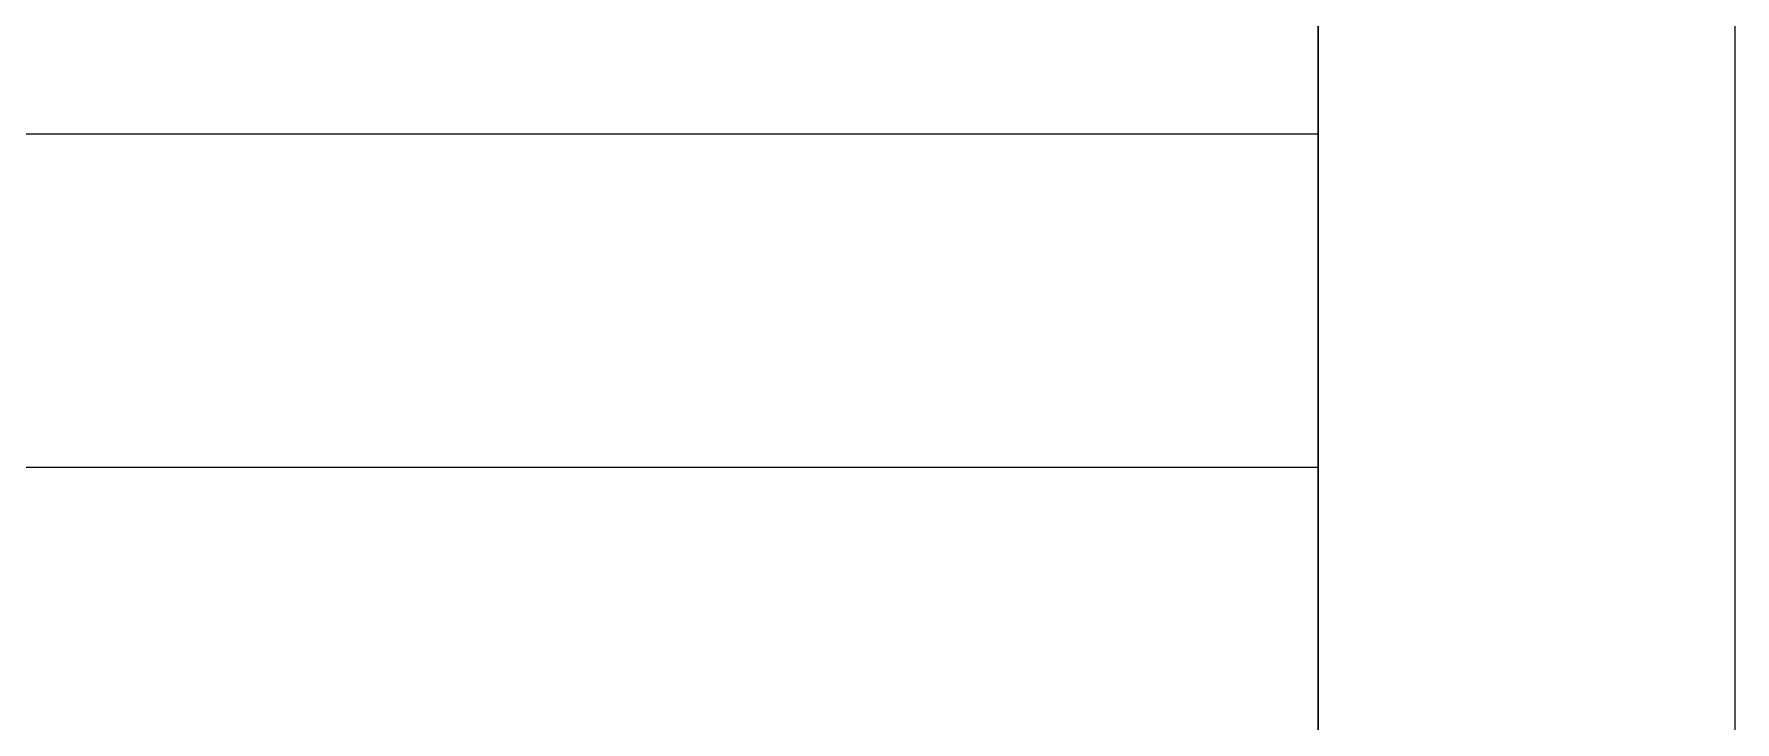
# Model space of a CAD drawing. Header units: inches. Extents: x 1083 to 6056, y 633 to 1543.
# Drawn here: x 4209.55 to 4253.75, y 717.82 to 735.7 of the extents above; entities that cross this region are included whole.
import ezdxf

# ---------------------------------------------------------------- set-up
doc = ezdxf.new("R2010")
doc.units = ezdxf.units.IN
doc.header["$MEASUREMENT"] = 0
doc.layers.add('TEG BORDER', color=7, linetype='Continuous')

# ---------------------------------------------------------------- blocks, each defined once
blk = doc.blocks.new('252 BORDER A2')
blk.add_line((589, 5), (589, 116))
at = {"color": 5, "lineweight": 15}
blk.add_lwpolyline([(0, 420), (594, 420), (594, 0), (0, 0)], close=True, dxfattribs=at)
blk.add_lwpolyline([(5, 415), (589, 415), (589, 5), (5, 5)], close=True)
at = {"layer": 'TEG BORDER'}
for p, q in [((489, 46), (589, 46)), ((489, 42), (589, 42))]:
    blk.add_line(p, q, dxfattribs=at)

msp = doc.modelspace()

# ---------------------------------------------------------------- block references
at = {"xscale": 2.166, "yscale": 2.166, "zscale": 2.166}
msp.add_blockref('252 BORDER A2', (2967.149, 633.472), dxfattribs=at)

doc.saveas('drawing.dxf')
